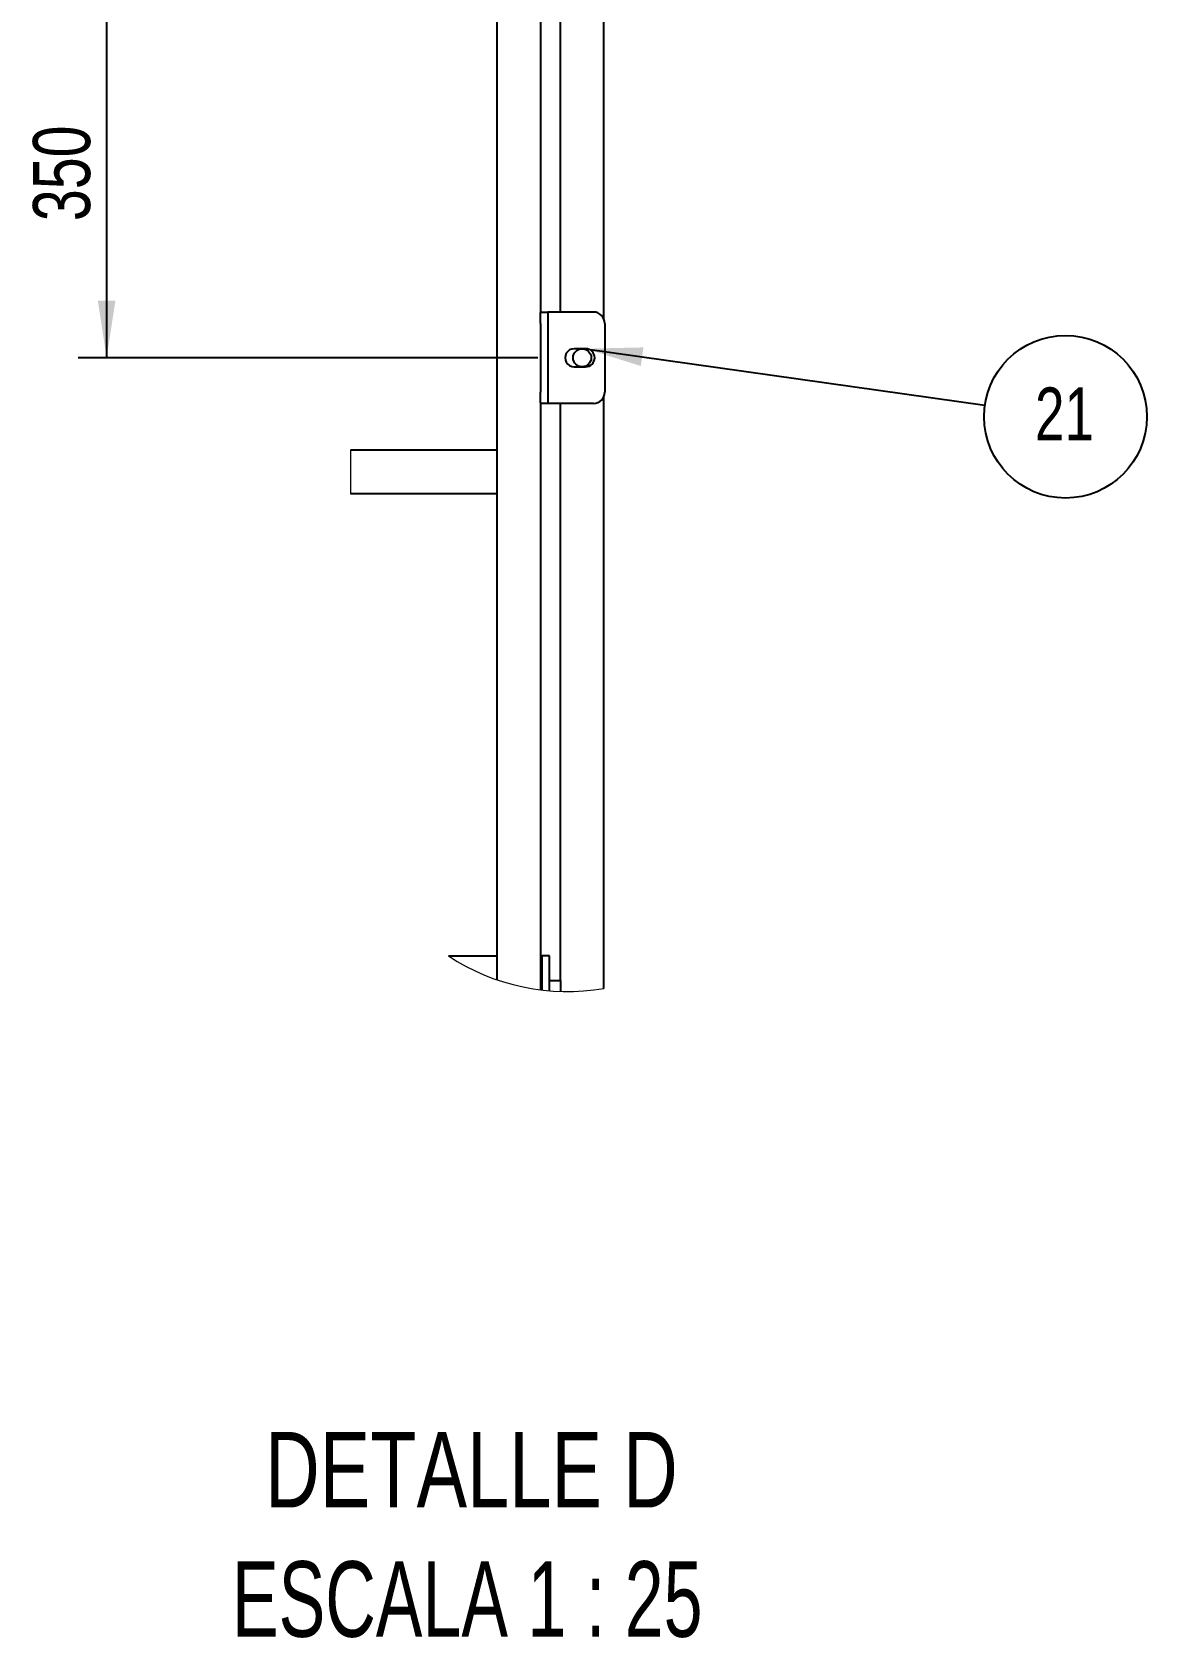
# Model space of a CAD drawing. Header units: millimetres. Extents: x 1293 to 41893, y 1011 to 26911.
# Drawn here: x 22540 to 24492, y 15327 to 18137 of the extents above; entities that cross this region are included whole.
import ezdxf

# ---------------------------------------------------------------- set-up
doc = ezdxf.new("R2010")
doc.units = ezdxf.units.MM
doc.header["$LTSCALE"] = 50
for name, color, linetype in [('CAPA_1', 7, 'Continuous'), ('CLIP_BAR', 5, 'Continuous'), ('PASILLOS', 2, 'Continuous')]:
    doc.layers.add(name, color=color, linetype=linetype)
doc.styles.add('SLDTEXTSTYLE0', font='TXT', dxfattribs={"width": 0.75})
doc.styles.add('SLDTEXTSTYLE32', font='TXT', dxfattribs={"width": 0.692308})
doc.dimstyles.new('SLDDIMSTYLE4', dxfattribs={"dimtxt": 0.18, "dimasz": 100, "dimexe": 0, "dimexo": 0.0625, "dimgap": 0, "dimtad": 0, "dimtih": 1, "dimtoh": 1, "dimdec": 0, "dimrnd": 1e-09, "dimzin": 0, "dimdsep": 46, "dimtxsty": 'Standard', "dimsah": 1, "dimcen": 0.09, "dimadec": 0, "dimazin": 0, "dimtfac": 100, "dimtdec": 0, "dimtofl": 0, "dimtmove": 0, "dimatfit": 3, "dimfxl": 1, "dimfrac": 2, "dimtolj": 1, "dimtzin": 0, "dimarcsym": 0})
doc.dimstyles.new('SLDDIMSTYLE6', dxfattribs={"dimtxt": 100, "dimasz": 100, "dimexe": 0, "dimexo": 0.0625, "dimgap": 25, "dimtad": 2, "dimdec": 0, "dimlfac": 0.5, "dimrnd": 1e-09, "dimzin": 12, "dimdsep": 46, "dimtxsty": 'SLDTEXTSTYLE0', "dimsah": 1, "dimcen": 0.09, "dimadec": 0, "dimazin": 3, "dimtfac": 1, "dimtdec": 0, "dimtofl": 0, "dimtmove": 0, "dimatfit": 3, "dimfxl": 1, "dimfrac": 2, "dimtolj": 1, "dimtzin": 12, "dimarcsym": 0})

# ---------------------------------------------------------------- blocks, each defined once
blk = doc.blocks.new('_D_22')
at = {"layer": 'CAPA_1', "transparency": 16777216}
for p, q in [((23425.6, 18267.4), (22620.6, 18267.4)), ((22670.6, 18267.4), (22670.6, 17567.4)), ((23425.6, 17567.4), (22620.6, 17567.4))]:
    blk.add_line(p, q, dxfattribs=at)
for points in [[(22670.6, 18267.4), (22655.2, 18167.4), (22686, 18167.4)], [(22670.6, 17567.4), (22686, 17667.4), (22655.2, 17667.4)]]:
    blk.add_solid(points, dxfattribs=at)
at = {"layer": 'CAPA_1', "transparency": 16777216, "insert": (22541.7, 17806.6), "char_height": 100, "attachment_point": 1, "rotation": 90, "style": 'SLDTEXTSTYLE0'}
blk.add_mtext('350', dxfattribs=at)
blk = doc.blocks.new('SW_NOTE_0_136')
at = {"layer": 'CAPA_1', "color": 0}
blk.add_circle((141, -20), 142.4, dxfattribs=at)
at = {"layer": 'CAPA_1', "color": 0, "insert": (139.2, 31.2), "char_height": 92.6, "attachment_point": 2, "style": 'SLDTEXTSTYLE0'}
blk.add_mtext('21', dxfattribs=at)

msp = doc.modelspace()

# ---------------------------------------------------------------- linework, layer by layer
at = {"color": 7, "linetype": 'Continuous', "lineweight": 18}
msp.add_line((23097.4947576, 17405.4997473), (23097.4947576, 17329.2997389), dxfattribs=at)
msp.add_arc((23477.1105805, 16837.7367882), 379.6168233, 236.7413879721, 279.7070920986, dxfattribs=at)
at = {"layer": 'CLIP_BAR', "linetype": 'Continuous', "lineweight": 25}
for p, q in [((23430.0185804, 17647.3998337), (23442.7186613, 17647.3998337)), ((23430.0185804, 17627.3997335), (23430.0185804, 17646.4119463)), ((23430.0185804, 17627.3997335), (23430.0185804, 17507.399848)), ((23442.7186613, 17647.3998337), (23442.7186613, 17627.3997335)), ((23455.4182653, 17647.3998337), (23442.7186613, 17647.3998337)), ((23442.7186613, 17627.3997335), (23442.7186613, 17507.399848)), ((23522.718585, 17647.3998337), (23455.4182653, 17647.3998337)), ((23542.7185659, 17627.3997335), (23542.7185659, 17507.399848)), ((23509.0686445, 17583.2747726), (23489.0686636, 17583.2747726)), ((23489.0686636, 17551.5248089), (23509.0686445, 17551.5248089)), ((23430.0185804, 17488.3876352), (23430.0185804, 17507.399848)), ((23442.7186613, 17487.3997478), (23430.0185804, 17487.3997478)), ((23442.7186613, 17507.399848), (23442.7186613, 17487.3997478)), ((23455.4182653, 17487.3997478), (23442.7186613, 17487.3997478)), ((23522.718585, 17487.3997478), (23455.4182653, 17487.3997478))]:
    msp.add_line(p, q, dxfattribs=at)
for centre, radius, start, end in [((23522.7182924, 17627.3995601), 20.0002735, 0.0004967114, 89.9991617799), ((23489.068306, 17567.3997908), 15.8749819, 89.9987092687, 270.0012907313), ((23509.0685253, 17567.3997908), 15.8749819, 270.0004302502, 89.9995697498), ((23522.7182924, 17507.4000214), 20.0002735, 270.0008382201, 359.9995032886)]:
    msp.add_arc(centre, radius, start, end, dxfattribs=at)
at = {"layer": 'PASILLOS', "linetype": 'Continuous', "lineweight": 25}
for p, q in [((23353.818572, 18429.2998819), (23353.818572, 17405.4997473)), ((23430.0185804, 18188.3876829), (23430.0185804, 17646.4119463)), ((23464.918292, 17647.3998337), (23464.918292, 18187.3996763)), ((23541.1183004, 17635.2381019), (23541.1183004, 18199.561408)), ((23430.0185804, 17488.3876352), (23430.0185804, 16461.0521107)), ((23464.918292, 16477.399817), (23464.918292, 17487.3997478)), ((23541.1183004, 16463.5550885), (23541.1183004, 17499.5614796)), ((23353.818572, 17405.4997473), (23097.4947576, 17405.4997473)), ((23353.818572, 17405.4997473), (23353.818572, 17393.3077364)), ((23353.818572, 17393.3077364), (23353.818572, 17341.4917498)), ((23353.818572, 17329.2997389), (23097.4947576, 17329.2997389)), ((23353.818572, 17341.4917498), (23353.818572, 17329.2997389)), ((23353.818572, 17329.2997389), (23353.818572, 16478.6991386)), ((23268.9215307, 16520.2997832), (23353.818572, 16520.2997832)), ((23430.0185804, 16520.2997832), (23433.1685667, 16520.2997832)), ((23433.1685667, 16460.6717138), (23433.1685667, 16520.2997832)), ((23445.8686476, 16520.2997832), (23433.1685667, 16520.2997832)), ((23445.8686476, 16459.4076781), (23445.8686476, 16520.2997832)), ((23445.8686476, 16477.399817), (23464.918292, 16477.399817)), ((23464.918292, 16477.399817), (23464.918292, 16458.315721))]:
    msp.add_line(p, q, dxfattribs=at)
msp.add_circle((23503.0186597, 17567.3997697), 15.8749984, dxfattribs=at)

# ---------------------------------------------------------------- block references
at = {"layer": 'CAPA_1'}
msp.add_blockref('SW_NOTE_0_136', (24208.1399013, 17484.2214678), dxfattribs=at)

# ---------------------------------------------------------------- texts
at = {"layer": 'CAPA_1', "attachment_point": 2}
for s, insert, char_height, style in [('DETALLE D', (23309.1283269, 15687.2570144), 132.29166667, 'SLDTEXTSTYLE0'), ('ESCALA 1 : 25', (23301.8705926, 15460.8681195), 132.291666667, 'SLDTEXTSTYLE32')]:
    msp.add_mtext(s, dxfattribs=dict(at, insert=insert, char_height=char_height, style=style))

# ---------------------------------------------------------------- dimensions: what is measured, and where the dimension line sits
at = {"layer": 'CAPA_1'}
dim = msp.add_linear_dim(base=(22670.5908188, 17567.3997898), p1=(23489.0684304, 18267.3997898), p2=(23489.0684304, 17567.3997898), angle=90, dimstyle='SLDDIMSTYLE6', dxfattribs=at)
dim.commit()
dim.dimension.update_dxf_attribs({"geometry": '_D_22', "text_midpoint": (22670.5908188, 17917.3997898), "dimtype": 160})

# ---------------------------------------------------------------- leaders
msp.add_leader([(23509.0684304, 17583.2747898), (24208.1399013, 17484.2214678)], dimstyle='SLDDIMSTYLE4', dxfattribs=at)

doc.saveas('drawing.dxf')
